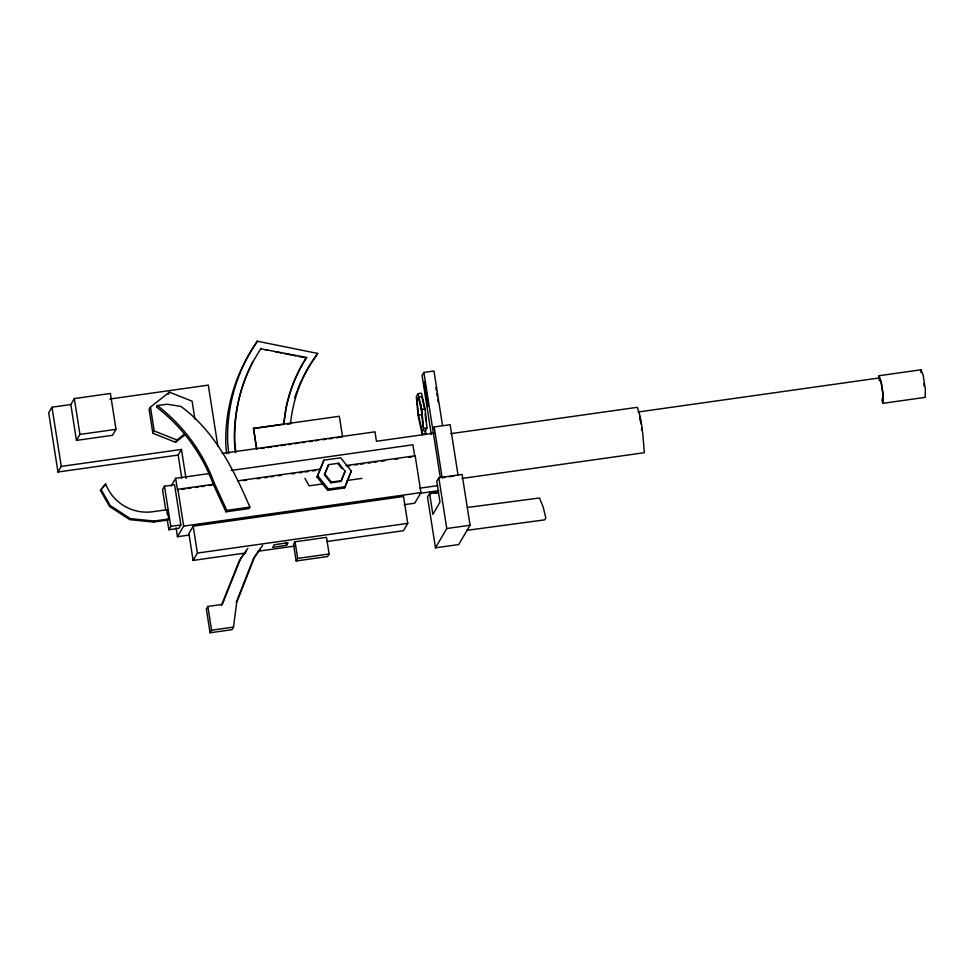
<?xml version="1.0" encoding="UTF-8"?>
<svg xmlns="http://www.w3.org/2000/svg" width="974" height="974" viewBox="0 0 974 974"><rect width="100%" height="100%" fill="white"/><g stroke="black" fill="none" stroke-linecap="round" stroke-linejoin="round"><path stroke-width="1.46" d="M878.913 378.521L878.938 375.733L921.002 369.791L923.182 375.209L925.3 388.991L925.239 397.355L883.162 403.297L882.079 400.594M879.254 380.761L879.279 377.949L638.019 412.014M883.162 403.297L883.235 394.933L881.117 381.151L878.938 375.733M920.99 372.579L921.002 369.791M247.883 548.386L240.797 558.163L222.291 604.416L207.852 606.449L206.342 609.018L210.067 632.783L232.007 629.679L233.504 627.11L236.694 602.443L254.884 556.239L262.7 545.343M283.884 421.961L285.65 409.811M317.025 477.065L323.904 460.154L340.669 457.792L351.322 471.051L345.198 486.671L344.443 487.962L327.678 490.324L317.025 477.065L323.904 460.154M324.452 474.837L328.591 464.659L338.684 463.234L345.1 471.221L341.411 480.632L340.961 481.399L330.868 482.824L324.452 474.837L328.591 464.659M340.961 481.399L345.1 471.221M344.443 487.962L351.322 471.051M236.292 602.212L253.386 558.808L260.326 549.117M221.354 605.584L239.3 560.732L246.373 550.955M70.834 404.539L76.447 440.394L112.509 435.305L116.003 429.339L110.391 393.472L74.328 398.573L70.834 404.539L51.987 407.193L48.7 412.818L57.965 472.013L178.169 455.041L181.456 449.428L61.265 466.4L57.965 472.013M76.447 440.394L79.941 434.428L74.328 398.573M100.419 490.385L105.667 483.956A43.489 42.832 30.3 0 0 152.796 511.727L167.333 509.67L168.782 518.972L168.185 520.006L153.661 522.052L129.773 519.666L109.612 506.553L100.419 490.385L105.667 483.956M194.897 419.112L192.097 401.191L169.403 392.169L150.459 407.071L149.119 409.36L152.857 433.26L175.551 442.281L185.023 434.83M157.35 405.574L156.485 407.047A170.45 167.845 30.3 0 1 213.282 484.297L225.956 511.825L249.027 508.574L249.892 507.101C233.711 469.492 214.755 431.238 180.884 406.426L167.078 404.198L157.35 405.574A170.45 167.845 30.3 0 1 214.134 482.824L226.82 510.364L225.956 511.825M168.064 394.47L169.403 392.169M152.857 433.26L154.196 430.971L150.459 407.071M175.551 442.281L176.891 439.98L184.001 434.404M167.187 519.312L168.819 529.722L178.912 528.298L180.86 524.962L174.577 484.796L164.484 486.221L162.524 489.569L165.787 510.388M171.095 486.087L175.649 478.295L208.692 473.632M287.695 424.153L290.508 423.763A145.309 143.093 30.3 0 1 317.67 353.428L257.282 341.217L255.48 344.297A173.944 171.29 30.3 0 0 225.834 444.923L226.625 453.762M153.661 522.052L154.257 521.029L168.782 518.972M214.134 482.824L213.282 484.297L177.913 489.289L177.487 490.007L175.649 478.295M260.703 348.777L306.664 357.495L304.74 360.404A152.139 149.813 30.3 0 0 285.93 408.362M168.819 529.722L170.767 526.386L164.484 486.221M189.467 535.018L177.463 536.711L183.672 526.106L177.913 489.289M326.826 541.532L403.443 530.708L407.741 523.367L403.528 496.472L193.193 526.179L188.895 533.521L193.108 560.415L245.692 552.989M253.52 428.39L256.686 449.197L253.52 428.39L339.342 416.275L342.58 436.949M193.108 560.415L197.405 553.074L193.193 526.179M317.67 353.428L315.868 356.521A145.309 143.093 30.3 0 0 302.622 378.168M210.067 632.783L211.565 630.215L207.852 606.449M286.526 545.343L288.024 542.774L274.23 544.722L272.72 547.291L286.526 545.343L286.052 542.36M338.684 463.234L338.234 464.014L341.898 468.567M295.049 541.788L293.539 544.356L296.145 560.975L327.605 556.531L329.115 553.962L326.509 537.344L295.049 541.788L297.654 558.406L296.145 560.975M330.868 482.824L331.318 482.057L341.411 480.632M327.678 490.324L328.433 489.045L345.198 486.671M442.513 425.541L433.978 370.997L423.885 372.421L422.071 375.514L431.312 434.477M418.114 393.642L416.312 396.722L418.126 415.654L422.278 434.854L422.205 430.727L423.556 428.414L421.742 409.482L418.114 393.642L421.474 393.167L425.102 409.007L426.929 427.939L425.577 430.252L425.65 434.38L425.127 431.032M420.902 404.831L422.874 425.419L421.413 427.927L418.467 415.07L416.994 399.717L418.455 397.222L421.827 396.747M346.05 465.548L415.168 455.783L414.741 456.502L412.915 444.789L231.215 470.454M432.773 429.388L434.197 426.953L450.146 424.701L458.109 475.519M415.168 455.783L420.938 492.601L414.729 503.205L404.222 504.69M429.595 493.477L427.513 497.032L435.475 547.838L458.754 544.539L470.052 525.242L462.102 474.448L438.811 477.735L436.729 481.29L440.005 502.207L432.87 514.394L429.595 493.477L438.324 492.247M435.475 547.838L446.762 528.529L438.811 477.735M261.008 348.254L252.424 362.632A167.114 164.569 30.3 0 0 234.442 441.746L235.428 452.679M306.664 357.495L305.032 359.893A152.139 149.813 30.3 0 0 285.942 409.299L283.787 424.238L253.447 428.523M109.879 399.023L208.302 385.12L217.896 446.372M79.941 434.428L116.003 429.339M416.994 399.717L419.234 399.401M421.742 409.482L425.102 409.007M418.467 415.07L421.839 414.595M222.072 453.421L374.978 431.835L376.451 441.271L434.063 433.138M261.276 448.442L264.283 448.016M267.302 447.59L271.819 446.944M274.826 446.518L277.834 446.092M280.853 445.666L285.37 445.033M288.377 444.607L291.384 444.181M294.404 443.754L298.921 443.121M301.928 442.695L304.935 442.269M309.452 441.636L312.471 441.21M315.479 440.784L318.486 440.358M323.003 439.724L326.022 439.298M329.029 438.872L332.037 438.446M336.554 437.801L341.07 437.168M423.556 428.414L426.929 427.939M422.205 430.727L425.577 430.252M422.728 434.075L426.101 433.6M450.694 433.673L637.3 407.315C642.596 421.681 642.974 437.557 644.35 452.691L461.871 478.453M237.863 480.827L320.507 469.151M181.992 489.374L184.999 488.948M187.994 488.522L191.001 488.108M195.506 487.463L198.513 487.049M201.508 486.623L204.516 486.196M209.02 485.563L212.028 485.137M243.561 480.681L246.556 480.255M257.075 478.77L260.07 478.344M264.575 477.71L267.582 477.284M270.589 476.858L273.597 476.444M278.101 475.799L281.096 475.385M291.616 473.9L294.611 473.474M299.115 472.84L302.123 472.414M305.13 471.988L308.125 471.562M312.63 470.929L315.637 470.503M347.17 466.047L350.177 465.621M354.682 464.988L357.677 464.561M360.684 464.135L363.692 463.721M368.196 463.076L371.204 462.65M374.199 462.236L377.206 461.81M381.711 461.177L384.718 460.751M395.225 459.265L398.232 458.839M408.739 457.354L411.746 456.928M323.843 483.761L309.196 485.831L304.899 478.319M347.292 480.45L361.951 478.38M445.057 477.37L442.147 477.771L434.197 426.953M449.404 476.749L453.75 476.14M226.82 510.364L249.892 507.101M419.928 488.157L437.703 485.636M170.767 526.386L180.86 524.962M183.672 526.106L420.938 492.601M419.599 493.355L438.86 490.628M433.795 493.307L438.093 492.698M197.405 553.074L407.741 523.367M257.72 551.284L295.28 545.988M446.762 528.529L470.052 525.242M297.654 558.406L329.115 553.962M211.565 630.215L233.504 627.11M466.607 530.38L544.746 519.848L545.83 518.01L543.188 507.089L539.474 497.994L467.435 507.466M154.257 521.029L130.382 518.643L110.208 505.518L101.016 489.35M265.123 349.666L268.069 350.263M275.435 351.748L281.328 352.941M284.274 353.538L296.047 355.924M298.994 356.521L306.36 358.006M154.196 430.971L176.891 439.98M324.902 474.07L331.318 482.057M317.78 475.787L328.433 489.045M879.279 377.949L881.105 382.49L882.882 394.056L882.834 401.093L881.908 398.816M422.156 398.171L424.761 409.591M418.455 397.222L421.401 410.066M639.796 416.166L640.965 423.653M435.902 387.53L436.364 390.464M436.827 393.386L437.277 396.321M437.74 399.243L438.203 402.177M423.885 372.421L440.26 477.223M430.118 491.663L430.581 494.646M181.456 449.428L185.997 478.429M178.169 455.041L181.797 478.246M176.087 527.871L177.463 536.711M166.931 512.032L167.358 514.686M51.987 407.193L61.265 466.4M923.778 383.525L924.192 386.228M639.857 416.555L640.965 423.8M425.163 413.78L425.833 420.756M235.732 452.204L234.734 441.234A167.114 164.569 30.3 0 1 252.729 362.109M228.695 453.628L227.636 441.843A173.944 171.29 30.3 0 1 257.282 341.217M641.623 428.158L641.635 430.374M294.696 397.806A145.309 143.093 30.3 0 1 297.009 391.122M297.508 389.807A145.309 143.093 30.3 0 1 302.001 379.446M424.664 381.638L423.909 382.916L427.586 406.353L428.329 405.062L424.664 381.638"/></g></svg>
